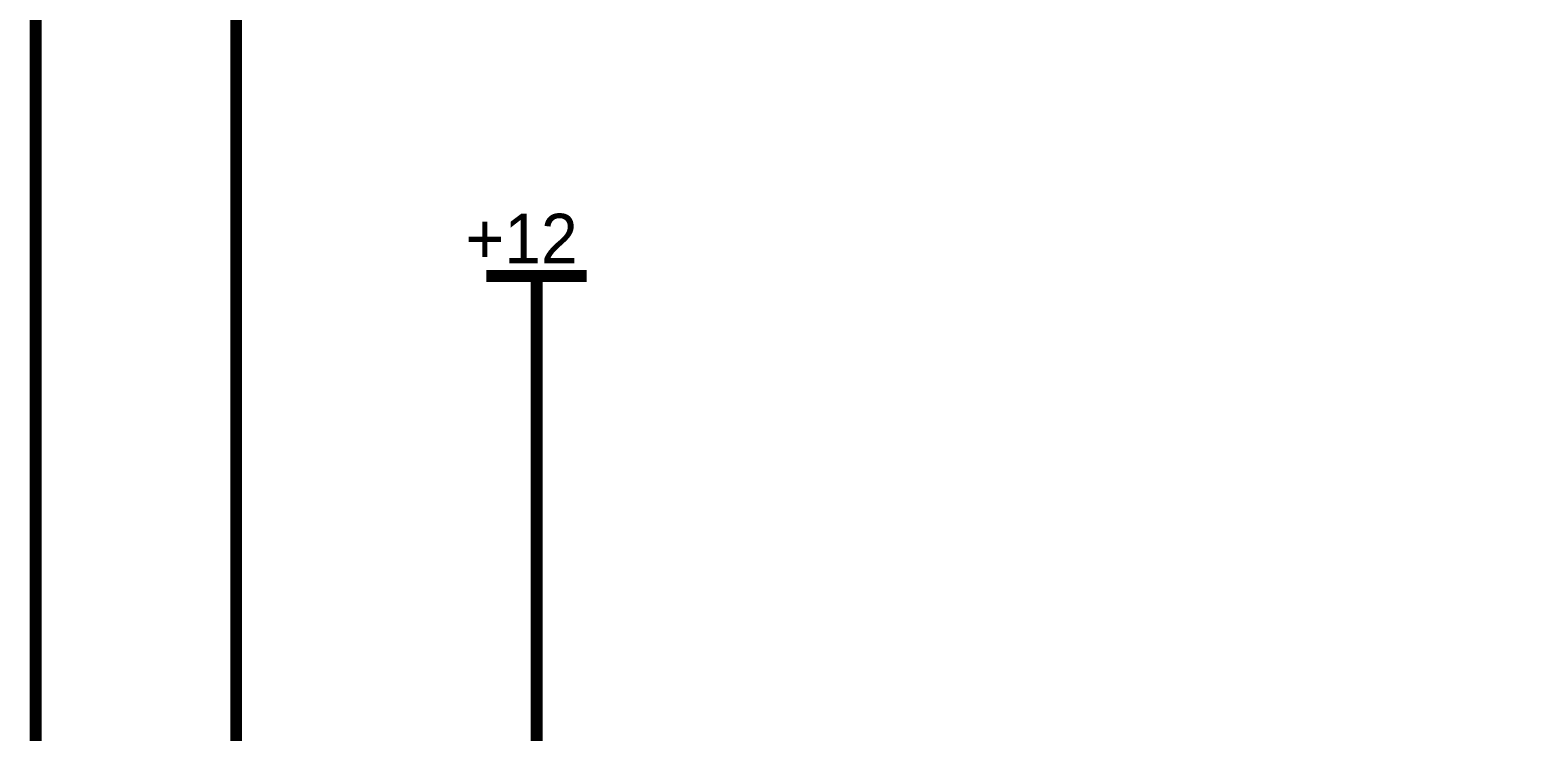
# Model space of a CAD drawing. Header units: inches. Extents: x 0 to 11.5, y 0 to 7.6.
# Drawn here: x -0.005 to 1.483, y 4.945 to 5.645 of the extents above; entities that cross this region are included whole.
import ezdxf

# ---------------------------------------------------------------- set-up
doc = ezdxf.new("R2010")
doc.units = ezdxf.units.IN
doc.header["$MEASUREMENT"] = 0
doc.layers.add('Sheet', color=255, linetype='Continuous')

msp = doc.modelspace()

# ---------------------------------------------------------------- linework, layer by layer
at = {"layer": 'Sheet'}
for points in [[(0.0013, 7.6, 0.0118, 0.0118, 0), (11.4991, 7.6, 0.0118, 0.0118, 0), (11.4991, 0, 0.0118, 0.0118, 0), (0.0013, 0, 0.0118, 0.0118, 0), (0.0013, 7.6, 0.0118, 0.0118, 0)], [(0.0013, 7.6, 0.0039, 0.0039, 0), (0.0013, 0, 0.0039, 0.0039, 0), (11.4991, 0, 0.0039, 0.0039, 0), (11.4991, 7.6, 0.0039, 0.0039, 0), (0.0013, 7.6, 0.0039, 0.0039, 0), (0.0013, 7.6, 0.0039, 0.0039, 0)], [(0.2015, 7.3998, 0.0118, 0.0118, 0), (11.2989, 7.3998, 0.0118, 0.0118, 0), (11.2989, 0.1998, 0.0118, 0.0118, 0), (0.2015, 0.1998, 0.0118, 0.0118, 0), (0.2015, 7.3998, 0.0118, 0.0118, 0)], [(0.2015, 7.3998, 0.0039, 0.0039, 0), (0.2015, 0.1998, 0.0039, 0.0039, 0), (11.2989, 0.1998, 0.0039, 0.0039, 0), (11.2989, 7.3998, 0.0039, 0.0039, 0), (0.2015, 7.3998, 0.0039, 0.0039, 0), (0.2015, 7.3998, 0.0039, 0.0039, 0)]]:
    msp.add_lwpolyline(points, format="xyseb", close=True, dxfattribs=at)
for points in [[(0.4511, 5.3997, 0.0118, 0.0118, 0), (0.5512, 5.3997, 0.0118, 0.0118, 0)], [(0.5014, 5.3, 0.0118, 0.0118, 0), (0.5014, 5.3997, 0.0118, 0.0118, 0)], [(0.5014, 5.3, 0.0118, 0.0118, 0), (0.5014, 4.9, 0.0118, 0.0118, 0), (0.9013, 4.9, 0.0118, 0.0118, 0)]]:
    msp.add_lwpolyline(points, format="xyseb", dxfattribs=at)

# ---------------------------------------------------------------- texts
msp.add_text('+12', height=0.0494, dxfattribs=at).set_placement((0.4304, 5.4124))

doc.saveas('drawing.dxf')
